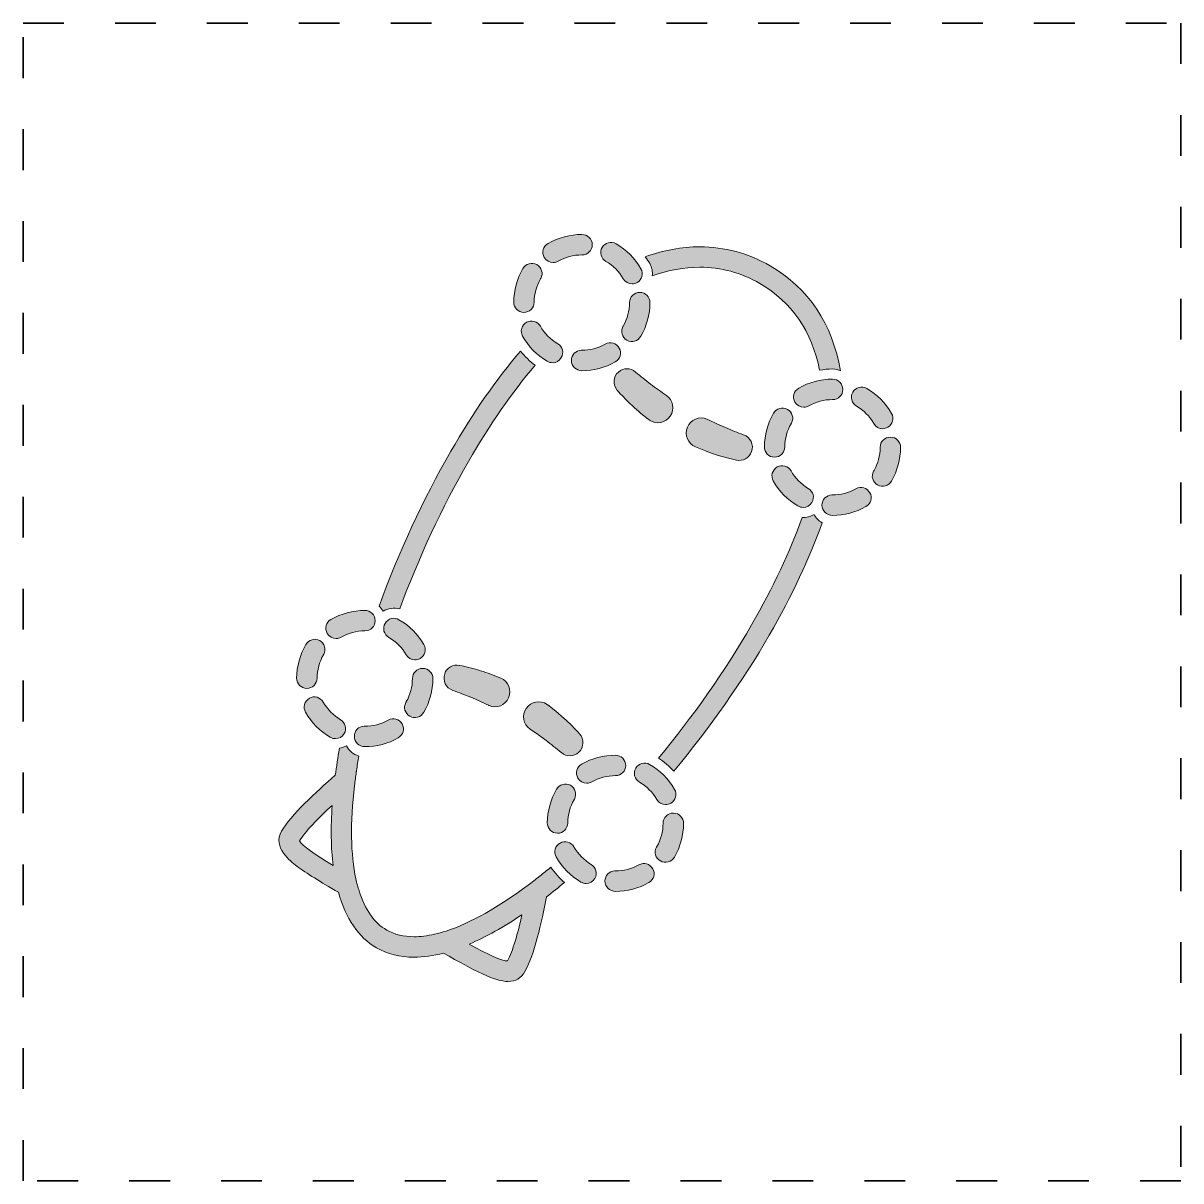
# Model space of a CAD drawing. Header units: inches. Extents: x 279 to 520, y -356 to -243.
# Drawn here: x 279.2 to 392.6, y -356.2 to -242.8 of the extents above; entities that cross this region are included whole.
import ezdxf

# ---------------------------------------------------------------- set-up
doc = ezdxf.new("R2010")
doc.units = ezdxf.units.IN
doc.header["$MEASUREMENT"] = 0
doc.linetypes.add('AI-Linetype-1', pattern=[9, 4, -5])
doc.layers.add('Layer 1', color=7, linetype='Continuous')

# ---------------------------------------------------------------- blocks, each defined once
blk = doc.blocks.new('block 2')
at = {"layer": 'Layer 1', "true_color": 0xffffff}
h = blk.add_hatch(color=7, dxfattribs=at)
h.dxf.hatch_style = 2
edge = h.paths.add_edge_path()
edge.add_spline(control_points=[(331.12, -266.22), (331.29, -266.22), (331.46, -266.17), (331.62, -266.09), (332.32, -265.68), (333.12, -265.47), (333.94, -265.47), (333.94, -265.47), (333.95, -265.47), (333.95, -265.47), (334.51, -265.47), (334.95, -265.02), (334.95, -264.47), (334.95, -263.92), (334.49, -263.47), (333.94, -263.47), (332.78, -263.47), (331.63, -263.77), (330.62, -264.35), (330.14, -264.62), (329.98, -265.23), (330.25, -265.71), (330.44, -266.04), (330.77, -266.22), (331.12, -266.22)], knot_values=[0, 0, 0, 0, 1, 1, 1, 2, 2, 2, 3, 3, 3, 4, 4, 4, 5, 5, 5, 6, 6, 6, 7, 7, 7, 8, 8, 8, 8], degree=3, periodic=1)
h = blk.add_hatch(color=7, dxfattribs=at)
h.dxf.hatch_style = 2
edge = h.paths.add_edge_path()
edge.add_spline(control_points=[(336.28, -266.1), (336.99, -266.51), (337.58, -267.1), (337.98, -267.81), (338.17, -268.13), (338.5, -268.31), (338.85, -268.31), (339.02, -268.31), (339.19, -268.27), (339.35, -268.18), (339.83, -267.91), (339.99, -267.3), (339.72, -266.82), (339.14, -265.81), (338.29, -264.96), (337.28, -264.37), (336.8, -264.1), (336.19, -264.26), (335.92, -264.74), (335.64, -265.21), (335.8, -265.83), (336.28, -266.1)], knot_values=[0, 0, 0, 0, 1, 1, 1, 2, 2, 2, 3, 3, 3, 4, 4, 4, 5, 5, 5, 6, 6, 6, 7, 7, 7, 7], degree=3, periodic=1)
h = blk.add_hatch(color=7, dxfattribs=at)
h.dxf.hatch_style = 2
edge = h.paths.add_edge_path()
edge.add_spline(control_points=[(340.83, -267.52), (342.39, -266.97), (343.95, -266.68), (345.48, -266.68), (347.56, -266.68), (349.54, -267.21), (351.38, -268.27), (354.48, -270.07), (356.46, -272.98), (357.22, -276.76), (357.64, -276.69), (358.06, -276.64), (358.49, -276.64), (358.77, -276.64), (359.03, -276.72), (359.27, -276.82), (358.47, -272.25), (356.14, -268.71), (352.38, -266.54), (350.23, -265.31), (347.91, -264.68), (345.48, -264.68), (343.71, -264.68), (341.93, -265.02), (340.14, -265.66), (340.3, -265.87), (340.45, -266.09), (340.58, -266.32), (340.8, -266.7), (340.88, -267.12), (340.83, -267.52)], knot_values=[0, 0, 0, 0, 1, 1, 1, 2, 2, 2, 3, 3, 3, 4, 4, 4, 5, 5, 5, 6, 6, 6, 7, 7, 7, 8, 8, 8, 9, 9, 9, 10, 10, 10, 10], degree=3, periodic=1)
h = blk.add_hatch(color=7, dxfattribs=at)
h.dxf.hatch_style = 2
edge = h.paths.add_edge_path()
edge.add_spline(control_points=[(328.26, -271.1), (328.26, -271.1), (328.26, -271.1), (328.26, -271.1), (328.81, -271.1), (329.26, -270.66), (329.26, -270.11), (329.27, -269.31), (329.48, -268.51), (329.88, -267.83), (329.88, -267.82), (329.91, -267.78), (329.91, -267.77), (330.18, -267.29), (330, -266.69), (329.52, -266.42), (329.05, -266.15), (328.43, -266.33), (328.16, -266.81), (327.58, -267.81), (327.27, -268.95), (327.26, -270.1), (327.26, -270.65), (327.7, -271.1), (328.26, -271.1)], knot_values=[0, 0, 0, 0, 1, 1, 1, 2, 2, 2, 3, 3, 3, 4, 4, 4, 5, 5, 5, 6, 6, 6, 7, 7, 7, 8, 8, 8, 8], degree=3, periodic=1)
h = blk.add_hatch(color=7, dxfattribs=at)
h.dxf.hatch_style = 2
edge = h.paths.add_edge_path()
edge.add_spline(control_points=[(339.71, -273.44), (340.29, -272.44), (340.6, -271.3), (340.6, -270.15), (340.61, -269.6), (340.16, -269.15), (339.61, -269.14), (339.61, -269.14), (339.61, -269.14), (339.6, -269.14), (339.05, -269.14), (338.61, -269.59), (338.6, -270.14), (338.6, -270.94), (338.38, -271.74), (338, -272.4), (337.99, -272.42), (337.97, -272.46), (337.95, -272.48), (337.69, -272.96), (337.87, -273.56), (338.34, -273.83), (338.82, -274.1), (339.44, -273.92), (339.71, -273.44)], knot_values=[0, 0, 0, 0, 1, 1, 1, 2, 2, 2, 3, 3, 3, 4, 4, 4, 5, 5, 5, 6, 6, 6, 7, 7, 7, 8, 8, 8, 8], degree=3, periodic=1)
h = blk.add_hatch(color=7, dxfattribs=at)
h.dxf.hatch_style = 2
edge = h.paths.add_edge_path()
edge.add_spline(control_points=[(331.06, -276.03), (331.4, -276.03), (331.74, -275.85), (331.92, -275.53), (332.2, -275.06), (332.04, -274.45), (331.57, -274.17), (330.86, -273.75), (330.27, -273.16), (329.87, -272.45), (329.6, -271.97), (328.99, -271.8), (328.51, -272.07), (328.03, -272.34), (327.86, -272.95), (328.13, -273.43), (328.71, -274.45), (329.54, -275.3), (330.55, -275.89), (330.71, -275.98), (330.89, -276.03), (331.06, -276.03)], knot_values=[0, 0, 0, 0, 1, 1, 1, 2, 2, 2, 3, 3, 3, 4, 4, 4, 5, 5, 5, 6, 6, 6, 7, 7, 7, 7], degree=3, periodic=1)
h = blk.add_hatch(color=7, dxfattribs=at)
h.dxf.hatch_style = 2
edge = h.paths.add_edge_path()
edge.add_spline(control_points=[(337.21, -275.95), (337.69, -275.68), (337.86, -275.07), (337.59, -274.59), (337.32, -274.11), (336.71, -273.94), (336.23, -274.21), (335.53, -274.6), (334.73, -274.81), (333.93, -274.81), (333.93, -274.81), (333.88, -274.81), (333.88, -274.81), (333.33, -274.81), (332.91, -275.26), (332.91, -275.81), (332.91, -276.36), (333.38, -276.81), (333.93, -276.81), (335.08, -276.81), (336.21, -276.51), (337.21, -275.95)], knot_values=[0, 0, 0, 0, 1, 1, 1, 2, 2, 2, 3, 3, 3, 4, 4, 4, 5, 5, 5, 6, 6, 6, 7, 7, 7, 7], degree=3, periodic=1)
h = blk.add_hatch(color=7, dxfattribs=at)
h.dxf.hatch_style = 2
edge = h.paths.add_edge_path()
edge.add_spline(control_points=[(316.09, -300.15), (317.94, -295.16), (320.24, -290.18), (322.83, -285.7), (324.93, -282.06), (327.12, -278.92), (329.35, -276.28), (328.82, -275.88), (328.34, -275.41), (327.92, -274.89), (325.57, -277.65), (323.28, -280.92), (321.1, -284.7), (318.39, -289.4), (315.99, -294.62), (314.07, -299.87), (314.22, -300.01), (314.36, -300.18), (314.46, -300.37), (314.94, -300.07), (315.53, -299.99), (316.09, -300.15)], knot_values=[0, 0, 0, 0, 1, 1, 1, 2, 2, 2, 3, 3, 3, 4, 4, 4, 5, 5, 5, 6, 6, 6, 7, 7, 7, 7], degree=3, periodic=1)
h = blk.add_hatch(color=7, dxfattribs=at)
h.dxf.hatch_style = 2
edge = h.paths.add_edge_path()
edge.add_spline(control_points=[(342.59, -281.26), (343.05, -280.59), (342.88, -279.69), (342.21, -279.23), (341.69, -278.88), (341.17, -278.51), (340.67, -278.13), (340.67, -278.13), (339.93, -277.55), (339.93, -277.55), (339.7, -277.37), (339.45, -277.16), (339.19, -276.94), (338.72, -276.52), (338, -276.51), (337.51, -276.94), (336.98, -277.41), (336.94, -278.21), (337.4, -278.74), (337.4, -278.74), (337.42, -278.75), (337.42, -278.75), (337.63, -279), (337.87, -279.25), (338.13, -279.52), (338.37, -279.77), (338.63, -280.02), (338.89, -280.26), (339.4, -280.74), (339.94, -281.19), (340.51, -281.61), (340.52, -281.62), (340.55, -281.63), (340.56, -281.65), (341.23, -282.1), (342.14, -281.93), (342.59, -281.26)], knot_values=[0, 0, 0, 0, 1, 1, 1, 2, 2, 2, 3, 3, 3, 4, 4, 4, 5, 5, 5, 6, 6, 6, 7, 7, 7, 8, 8, 8, 9, 9, 9, 10, 10, 10, 11, 11, 11, 12, 12, 12, 12], degree=3, periodic=1)
h = blk.add_hatch(color=7, dxfattribs=at)
h.dxf.hatch_style = 2
edge = h.paths.add_edge_path()
edge.add_spline(control_points=[(358.5, -279.64), (359.05, -279.64), (359.49, -279.2), (359.49, -278.64), (359.49, -278.09), (359.04, -277.64), (358.48, -277.64), (357.32, -277.64), (356.18, -277.95), (355.17, -278.52), (354.69, -278.79), (354.52, -279.41), (354.8, -279.89), (354.98, -280.21), (355.32, -280.39), (355.67, -280.39), (355.84, -280.39), (356.01, -280.35), (356.16, -280.26), (356.87, -279.86), (357.67, -279.64), (358.48, -279.64), (358.48, -279.64), (358.5, -279.64), (358.5, -279.64)], knot_values=[0, 0, 0, 0, 1, 1, 1, 2, 2, 2, 3, 3, 3, 4, 4, 4, 5, 5, 5, 6, 6, 6, 7, 7, 7, 8, 8, 8, 8], degree=3, periodic=1)
h = blk.add_hatch(color=7, dxfattribs=at)
h.dxf.hatch_style = 2
edge = h.paths.add_edge_path()
edge.add_spline(control_points=[(360.83, -280.28), (361.54, -280.69), (362.12, -281.28), (362.53, -281.98), (362.71, -282.31), (363.05, -282.49), (363.4, -282.49), (363.57, -282.49), (363.74, -282.44), (363.89, -282.35), (364.37, -282.08), (364.54, -281.47), (364.26, -280.99), (363.68, -279.98), (362.84, -279.13), (361.83, -278.55), (361.35, -278.27), (360.74, -278.43), (360.46, -278.91), (360.19, -279.39), (360.35, -280), (360.83, -280.28)], knot_values=[0, 0, 0, 0, 1, 1, 1, 2, 2, 2, 3, 3, 3, 4, 4, 4, 5, 5, 5, 6, 6, 6, 7, 7, 7, 7], degree=3, periodic=1)
h = blk.add_hatch(color=7, dxfattribs=at)
h.dxf.hatch_style = 2
edge = h.paths.add_edge_path()
edge.add_spline(control_points=[(352.81, -285.28), (353.36, -285.28), (353.81, -284.83), (353.81, -284.28), (353.81, -283.48), (354.03, -282.68), (354.42, -282), (354.43, -281.99), (354.45, -281.95), (354.46, -281.94), (354.73, -281.46), (354.55, -280.87), (354.07, -280.6), (353.59, -280.32), (352.98, -280.5), (352.7, -280.98), (352.13, -281.98), (351.82, -283.12), (351.81, -284.27), (351.81, -284.83), (352.25, -285.28), (352.8, -285.28), (352.81, -285.28), (352.81, -285.28), (352.81, -285.28)], knot_values=[0, 0, 0, 0, 1, 1, 1, 2, 2, 2, 3, 3, 3, 4, 4, 4, 5, 5, 5, 6, 6, 6, 7, 7, 7, 8, 8, 8, 8], degree=3, periodic=1)
h = blk.add_hatch(color=7, dxfattribs=at)
h.dxf.hatch_style = 2
edge = h.paths.add_edge_path()
edge.add_spline(control_points=[(349.77, -283.08), (349.17, -282.87), (348.59, -282.64), (348.01, -282.39), (348.01, -282.39), (347.15, -282.01), (347.15, -282.01), (347.15, -282.01), (346.28, -281.6), (346.28, -281.6), (346.28, -281.6), (346.26, -281.58), (346.26, -281.58), (346.23, -281.57), (346.21, -281.56), (346.19, -281.55), (345.43, -281.24), (344.58, -281.6), (344.27, -282.35), (343.96, -283.11), (344.32, -283.96), (345.07, -284.27), (345.07, -284.27), (346.03, -284.67), (346.03, -284.67), (346.36, -284.8), (346.7, -284.91), (347.03, -285.02), (347.7, -285.24), (348.39, -285.42), (349.08, -285.57), (349.7, -285.7), (350.34, -285.35), (350.56, -284.74), (350.8, -284.07), (350.45, -283.33), (349.78, -283.09), (349.78, -283.09), (349.77, -283.08), (349.77, -283.08)], knot_values=[0, 0, 0, 0, 1, 1, 1, 2, 2, 2, 3, 3, 3, 4, 4, 4, 5, 5, 5, 6, 6, 6, 7, 7, 7, 8, 8, 8, 9, 9, 9, 10, 10, 10, 11, 11, 11, 12, 12, 12, 13, 13, 13, 13], degree=3, periodic=1)
h = blk.add_hatch(color=7, dxfattribs=at)
h.dxf.hatch_style = 2
edge = h.paths.add_edge_path()
edge.add_spline(control_points=[(364.16, -283.32), (364.16, -283.32), (364.15, -283.32), (364.15, -283.32), (363.6, -283.32), (363.15, -283.76), (363.15, -284.31), (363.15, -285.12), (362.93, -285.91), (362.55, -286.57), (362.54, -286.59), (362.51, -286.64), (362.5, -286.66), (362.24, -287.14), (362.41, -287.73), (362.89, -288), (363.37, -288.27), (363.98, -288.09), (364.26, -287.62), (364.84, -286.61), (365.15, -285.48), (365.15, -284.32), (365.15, -283.77), (364.71, -283.32), (364.16, -283.32)], knot_values=[0, 0, 0, 0, 1, 1, 1, 2, 2, 2, 3, 3, 3, 4, 4, 4, 5, 5, 5, 6, 6, 6, 7, 7, 7, 8, 8, 8, 8], degree=3, periodic=1)
h = blk.add_hatch(color=7, dxfattribs=at)
h.dxf.hatch_style = 2
edge = h.paths.add_edge_path()
edge.add_spline(control_points=[(355.1, -290.06), (355.26, -290.16), (355.43, -290.2), (355.61, -290.2), (355.95, -290.2), (356.28, -290.02), (356.47, -289.71), (356.75, -289.23), (356.59, -288.62), (356.11, -288.34), (355.41, -287.92), (354.82, -287.33), (354.42, -286.62), (354.15, -286.14), (353.54, -285.97), (353.06, -286.24), (352.58, -286.52), (352.41, -287.13), (352.68, -287.61), (353.25, -288.62), (354.09, -289.47), (355.1, -290.06)], knot_values=[0, 0, 0, 0, 1, 1, 1, 2, 2, 2, 3, 3, 3, 4, 4, 4, 5, 5, 5, 6, 6, 6, 7, 7, 7, 7], degree=3, periodic=1)
h = blk.add_hatch(color=7, dxfattribs=at)
h.dxf.hatch_style = 2
edge = h.paths.add_edge_path()
edge.add_spline(control_points=[(360.78, -288.38), (360.08, -288.78), (359.28, -288.98), (358.48, -288.98), (358.48, -288.98), (358.43, -288.98), (358.43, -288.98), (357.88, -288.98), (357.45, -289.43), (357.45, -289.98), (357.45, -290.54), (357.92, -290.98), (358.48, -290.98), (359.62, -290.98), (360.76, -290.69), (361.76, -290.12), (362.24, -289.85), (362.41, -289.24), (362.14, -288.76), (361.87, -288.28), (361.26, -288.11), (360.78, -288.38)], knot_values=[0, 0, 0, 0, 1, 1, 1, 2, 2, 2, 3, 3, 3, 4, 4, 4, 5, 5, 5, 6, 6, 6, 7, 7, 7, 7], degree=3, periodic=1)
h = blk.add_hatch(color=7, dxfattribs=at)
h.dxf.hatch_style = 2
edge = h.paths.add_edge_path()
edge.add_spline(control_points=[(356.68, -290.89), (356.33, -291.11), (355.92, -291.2), (355.51, -291.18), (354.33, -294.5), (352.68, -298.04), (350.56, -301.71), (347.9, -306.31), (344.76, -310.75), (341.44, -314.75), (341.99, -315.11), (342.49, -315.55), (342.93, -316.04), (346.45, -311.8), (349.69, -307.21), (352.29, -302.71), (354.53, -298.83), (356.25, -295.16), (357.46, -291.7), (357.13, -291.51), (356.85, -291.23), (356.68, -290.89)], knot_values=[0, 0, 0, 0, 1, 1, 1, 2, 2, 2, 3, 3, 3, 4, 4, 4, 5, 5, 5, 6, 6, 6, 7, 7, 7, 7], degree=3, periodic=1)
h = blk.add_hatch(color=7, dxfattribs=at)
h.dxf.hatch_style = 2
edge = h.paths.add_edge_path()
edge.add_spline(control_points=[(309.86, -303.04), (310.03, -303.04), (310.2, -303), (310.35, -302.91), (311.06, -302.51), (311.86, -302.29), (312.68, -302.29), (312.68, -302.29), (312.69, -302.29), (312.69, -302.29), (313.25, -302.29), (313.69, -301.85), (313.69, -301.29), (313.69, -300.74), (313.23, -300.29), (312.68, -300.29), (311.52, -300.29), (310.37, -300.6), (309.36, -301.17), (308.88, -301.45), (308.72, -302.06), (308.99, -302.54), (309.18, -302.86), (309.51, -303.04), (309.86, -303.04)], knot_values=[0, 0, 0, 0, 1, 1, 1, 2, 2, 2, 3, 3, 3, 4, 4, 4, 5, 5, 5, 6, 6, 6, 7, 7, 7, 8, 8, 8, 8], degree=3, periodic=1)
h = blk.add_hatch(color=7, dxfattribs=at)
h.dxf.hatch_style = 2
edge = h.paths.add_edge_path()
edge.add_spline(control_points=[(317.59, -305.14), (317.76, -305.14), (317.93, -305.09), (318.09, -305), (318.57, -304.73), (318.73, -304.12), (318.46, -303.64), (317.88, -302.63), (317.03, -301.78), (316.02, -301.2), (315.54, -300.92), (314.93, -301.08), (314.66, -301.56), (314.38, -302.04), (314.54, -302.65), (315.02, -302.93), (315.73, -303.34), (316.32, -303.93), (316.72, -304.63), (316.91, -304.96), (317.24, -305.14), (317.59, -305.14)], knot_values=[0, 0, 0, 0, 1, 1, 1, 2, 2, 2, 3, 3, 3, 4, 4, 4, 5, 5, 5, 6, 6, 6, 7, 7, 7, 7], degree=3, periodic=1)
h = blk.add_hatch(color=7, dxfattribs=at)
h.dxf.hatch_style = 2
edge = h.paths.add_edge_path()
edge.add_spline(control_points=[(307, -307.93), (307, -307.93), (307, -307.93), (307, -307.93), (307.55, -307.93), (308, -307.48), (308, -306.93), (308.01, -306.13), (308.22, -305.33), (308.62, -304.65), (308.62, -304.64), (308.65, -304.6), (308.65, -304.59), (308.92, -304.11), (308.74, -303.52), (308.26, -303.25), (307.79, -302.97), (307.17, -303.15), (306.9, -303.63), (306.32, -304.63), (306.01, -305.77), (306, -306.92), (306, -307.47), (306.44, -307.93), (307, -307.93)], knot_values=[0, 0, 0, 0, 1, 1, 1, 2, 2, 2, 3, 3, 3, 4, 4, 4, 5, 5, 5, 6, 6, 6, 7, 7, 7, 8, 8, 8, 8], degree=3, periodic=1)
h = blk.add_hatch(color=7, dxfattribs=at)
h.dxf.hatch_style = 2
edge = h.paths.add_edge_path()
edge.add_spline(control_points=[(317.08, -310.65), (317.56, -310.92), (318.17, -310.74), (318.45, -310.27), (319.03, -309.26), (319.34, -308.12), (319.34, -306.97), (319.35, -306.42), (318.9, -305.97), (318.35, -305.97), (318.35, -305.97), (318.35, -305.97), (318.34, -305.97), (317.79, -305.97), (317.35, -306.41), (317.34, -306.96), (317.34, -307.77), (317.12, -308.56), (316.74, -309.22), (316.73, -309.24), (316.71, -309.29), (316.69, -309.31), (316.43, -309.79), (316.61, -310.38), (317.08, -310.65)], knot_values=[0, 0, 0, 0, 1, 1, 1, 2, 2, 2, 3, 3, 3, 4, 4, 4, 5, 5, 5, 6, 6, 6, 7, 7, 7, 8, 8, 8, 8], degree=3, periodic=1)
h = blk.add_hatch(color=7, dxfattribs=at)
h.dxf.hatch_style = 2
edge = h.paths.add_edge_path()
edge.add_spline(control_points=[(324.01, -306.2), (323.68, -306.09), (323.34, -305.99), (323, -305.9), (322.64, -305.81), (322.29, -305.74), (321.98, -305.67), (321.98, -305.67), (321.96, -305.67), (321.96, -305.67), (321.34, -305.54), (320.7, -305.89), (320.5, -306.5), (320.27, -307.17), (320.63, -307.89), (321.29, -308.12), (321.62, -308.23), (321.91, -308.34), (322.19, -308.45), (322.19, -308.45), (323.07, -308.8), (323.07, -308.8), (323.65, -309.05), (324.22, -309.31), (324.78, -309.58), (324.8, -309.59), (324.83, -309.6), (324.84, -309.61), (325.59, -309.93), (326.44, -309.59), (326.76, -308.84), (327.08, -308.1), (326.74, -307.24), (325.99, -306.92), (325.35, -306.65), (324.69, -306.4), (324.01, -306.2)], knot_values=[0, 0, 0, 0, 1, 1, 1, 2, 2, 2, 3, 3, 3, 4, 4, 4, 5, 5, 5, 6, 6, 6, 7, 7, 7, 8, 8, 8, 9, 9, 9, 10, 10, 10, 11, 11, 11, 12, 12, 12, 12], degree=3, periodic=1)
h = blk.add_hatch(color=7, dxfattribs=at)
h.dxf.hatch_style = 2
edge = h.paths.add_edge_path()
edge.add_spline(control_points=[(308.61, -309.27), (308.34, -308.79), (307.73, -308.62), (307.25, -308.89), (306.77, -309.17), (306.6, -309.78), (306.87, -310.26), (307.45, -311.27), (308.28, -312.12), (309.29, -312.71), (309.45, -312.81), (309.63, -312.85), (309.8, -312.85), (310.14, -312.85), (310.48, -312.67), (310.66, -312.36), (310.94, -311.88), (310.78, -311.27), (310.31, -310.99), (309.6, -310.57), (309.01, -309.98), (308.61, -309.27)], knot_values=[0, 0, 0, 0, 1, 1, 1, 2, 2, 2, 3, 3, 3, 4, 4, 4, 5, 5, 5, 6, 6, 6, 7, 7, 7, 7], degree=3, periodic=1)
h = blk.add_hatch(color=7, dxfattribs=at)
h.dxf.hatch_style = 2
edge = h.paths.add_edge_path()
edge.add_spline(control_points=[(333.71, -312.37), (333.23, -311.84), (332.73, -311.34), (332.21, -310.87), (332.21, -310.87), (331.39, -310.16), (331.39, -310.16), (331.39, -310.16), (330.59, -309.55), (330.59, -309.55), (330.57, -309.54), (330.55, -309.52), (330.53, -309.5), (329.86, -309.04), (328.95, -309.21), (328.48, -309.88), (328.02, -310.54), (328.19, -311.46), (328.86, -311.92), (328.86, -311.92), (329.68, -312.49), (329.68, -312.49), (329.68, -312.49), (330.43, -313.03), (330.43, -313.03), (330.92, -313.41), (331.42, -313.8), (331.9, -314.21), (331.9, -314.21), (331.93, -314.22), (331.93, -314.22), (332.41, -314.63), (333.14, -314.63), (333.62, -314.19), (334.15, -313.71), (334.19, -312.89), (333.71, -312.37)], knot_values=[0, 0, 0, 0, 1, 1, 1, 2, 2, 2, 3, 3, 3, 4, 4, 4, 5, 5, 5, 6, 6, 6, 7, 7, 7, 8, 8, 8, 9, 9, 9, 10, 10, 10, 11, 11, 11, 12, 12, 12, 12], degree=3, periodic=1)
h = blk.add_hatch(color=7, dxfattribs=at)
h.dxf.hatch_style = 2
edge = h.paths.add_edge_path()
edge.add_spline(control_points=[(314.97, -311.03), (314.27, -311.43), (313.47, -311.63), (312.67, -311.63), (312.67, -311.63), (312.62, -311.63), (312.62, -311.63), (312.07, -311.63), (311.65, -312.08), (311.65, -312.63), (311.65, -313.19), (312.12, -313.63), (312.67, -313.63), (313.82, -313.63), (314.95, -313.34), (315.95, -312.77), (316.43, -312.5), (316.6, -311.89), (316.33, -311.41), (316.06, -310.93), (315.45, -310.76), (314.97, -311.03)], knot_values=[0, 0, 0, 0, 1, 1, 1, 2, 2, 2, 3, 3, 3, 4, 4, 4, 5, 5, 5, 6, 6, 6, 7, 7, 7, 7], degree=3, periodic=1)
h = blk.add_hatch(color=7, dxfattribs=at)
h.dxf.hatch_style = 2
edge = h.paths.add_edge_path()
edge.add_spline(control_points=[(330.89, -325.44), (330.53, -325.74), (330.17, -326.03), (329.81, -326.32), (329.8, -326.32), (329.8, -326.33), (329.79, -326.33), (329.41, -326.63), (329.04, -326.92), (328.66, -327.2), (325.77, -329.35), (323.03, -330.91), (320.63, -331.69), (320.25, -331.81), (319.87, -331.92), (319.5, -332), (318.8, -332.16), (318.12, -332.25), (317.5, -332.25), (316.48, -332.25), (315.57, -332.03), (314.82, -331.59), (313.59, -330.89), (312.69, -329.58), (312.12, -327.76), (312, -327.39), (311.89, -327), (311.8, -326.58), (311.29, -324.19), (311.24, -321.1), (311.66, -317.45), (311.72, -317.01), (311.78, -316.57), (311.84, -316.11), (311.85, -316.08), (311.85, -316.04), (311.86, -316), (311.93, -315.52), (312.01, -315.04), (312.09, -314.55), (311.56, -314.39), (311.12, -314.02), (310.87, -313.54), (310.66, -313.67), (310.43, -313.75), (310.19, -313.79), (310.03, -314.7), (309.9, -315.58), (309.78, -316.44), (307.89, -318.07), (305.42, -320.35), (304.53, -321.9), (303.6, -323.51), (305.42, -324.88), (306.01, -325.33), (306.96, -326.05), (308.31, -326.86), (310.09, -327.9), (310.8, -330.46), (312.05, -332.3), (313.82, -333.33), (314.88, -333.94), (316.12, -334.25), (317.5, -334.25), (318.41, -334.25), (319.38, -334.11), (320.39, -333.85), (323.4, -335.57), (325.4, -336.63), (326.73, -336.63), (327.45, -336.63), (327.97, -336.32), (328.36, -335.66), (329.25, -334.1), (330, -330.81), (330.47, -328.35), (331.05, -327.9), (331.64, -327.42), (332.22, -326.93), (331.72, -326.49), (331.27, -325.99), (330.89, -325.44)], knot_values=[0, 0, 0, 0, 1, 1, 1, 2, 2, 2, 3, 3, 3, 4, 4, 4, 5, 5, 5, 6, 6, 6, 7, 7, 7, 8, 8, 8, 9, 9, 9, 10, 10, 10, 11, 11, 11, 12, 12, 12, 13, 13, 13, 14, 14, 14, 15, 15, 15, 16, 16, 16, 17, 17, 17, 18, 18, 18, 19, 19, 19, 20, 20, 20, 21, 21, 21, 22, 22, 22, 23, 23, 23, 24, 24, 24, 25, 25, 25, 26, 26, 26, 27, 27, 27, 27], degree=3, periodic=1)
edge = h.paths.add_edge_path()
edge.add_spline(control_points=[(306.29, -322.85), (306.83, -321.95), (308.11, -320.64), (309.48, -319.38), (309.33, -321.56), (309.36, -323.53), (309.57, -325.27), (307.83, -324.22), (306.5, -323.33), (306.29, -322.85)], knot_values=[0, 0, 0, 0, 1, 1, 1, 2, 2, 2, 3, 3, 3, 3], degree=3, periodic=1)
edge = h.paths.add_edge_path()
edge.add_spline(control_points=[(326.65, -334.61), (326.13, -334.67), (324.69, -333.96), (322.9, -332.97), (324.56, -332.26), (326.29, -331.29), (328.07, -330.09), (327.66, -331.91), (327.17, -333.68), (326.65, -334.61)], knot_values=[0, 0, 0, 0, 1, 1, 1, 2, 2, 2, 3, 3, 3, 3], degree=3, periodic=1)
h = blk.add_hatch(color=7, dxfattribs=at)
h.dxf.hatch_style = 2
edge = h.paths.add_edge_path()
edge.add_spline(control_points=[(334.41, -317.22), (334.58, -317.22), (334.75, -317.17), (334.9, -317.09), (335.61, -316.68), (336.41, -316.47), (337.23, -316.47), (337.23, -316.47), (337.24, -316.47), (337.24, -316.47), (337.79, -316.47), (338.23, -316.02), (338.23, -315.47), (338.23, -314.92), (337.78, -314.47), (337.23, -314.47), (336.07, -314.47), (334.92, -314.77), (333.91, -315.35), (333.43, -315.62), (333.27, -316.23), (333.54, -316.71), (333.72, -317.04), (334.06, -317.22), (334.41, -317.22)], knot_values=[0, 0, 0, 0, 1, 1, 1, 2, 2, 2, 3, 3, 3, 4, 4, 4, 5, 5, 5, 6, 6, 6, 7, 7, 7, 8, 8, 8, 8], degree=3, periodic=1)
h = blk.add_hatch(color=7, dxfattribs=at)
h.dxf.hatch_style = 2
edge = h.paths.add_edge_path()
edge.add_spline(control_points=[(339.21, -315.74), (338.93, -316.21), (339.09, -316.83), (339.57, -317.1), (340.28, -317.51), (340.87, -318.11), (341.27, -318.81), (341.46, -319.13), (341.79, -319.31), (342.14, -319.31), (342.31, -319.31), (342.48, -319.27), (342.64, -319.18), (343.11, -318.91), (343.28, -318.29), (343.01, -317.82), (342.43, -316.8), (341.58, -315.96), (340.57, -315.37), (340.09, -315.1), (339.48, -315.26), (339.21, -315.74)], knot_values=[0, 0, 0, 0, 1, 1, 1, 2, 2, 2, 3, 3, 3, 4, 4, 4, 5, 5, 5, 6, 6, 6, 7, 7, 7, 7], degree=3, periodic=1)
h = blk.add_hatch(color=7, dxfattribs=at)
h.dxf.hatch_style = 2
edge = h.paths.add_edge_path()
edge.add_spline(control_points=[(331.45, -317.81), (330.87, -318.81), (330.56, -319.95), (330.55, -321.1), (330.55, -321.65), (330.99, -322.1), (331.55, -322.11), (331.55, -322.11), (331.55, -322.11), (331.55, -322.11), (332.1, -322.11), (332.55, -321.66), (332.55, -321.11), (332.56, -320.3), (332.77, -319.51), (333.17, -318.83), (333.17, -318.82), (333.2, -318.78), (333.2, -318.77), (333.47, -318.29), (333.29, -317.69), (332.81, -317.42), (332.34, -317.15), (331.72, -317.33), (331.45, -317.81)], knot_values=[0, 0, 0, 0, 1, 1, 1, 2, 2, 2, 3, 3, 3, 4, 4, 4, 5, 5, 5, 6, 6, 6, 7, 7, 7, 8, 8, 8, 8], degree=3, periodic=1)
h = blk.add_hatch(color=7, dxfattribs=at)
h.dxf.hatch_style = 2
edge = h.paths.add_edge_path()
edge.add_spline(control_points=[(342.9, -320.14), (342.9, -320.14), (342.9, -320.14), (342.89, -320.14), (342.34, -320.14), (341.9, -320.59), (341.89, -321.14), (341.89, -321.94), (341.67, -322.74), (341.29, -323.4), (341.28, -323.42), (341.25, -323.46), (341.24, -323.48), (340.98, -323.96), (341.15, -324.56), (341.63, -324.83), (342.11, -325.1), (342.72, -324.92), (343, -324.44), (343.58, -323.44), (343.89, -322.3), (343.89, -321.15), (343.9, -320.6), (343.45, -320.15), (342.9, -320.14)], knot_values=[0, 0, 0, 0, 1, 1, 1, 2, 2, 2, 3, 3, 3, 4, 4, 4, 5, 5, 5, 6, 6, 6, 7, 7, 7, 8, 8, 8, 8], degree=3, periodic=1)
h = blk.add_hatch(color=7, dxfattribs=at)
h.dxf.hatch_style = 2
edge = h.paths.add_edge_path()
edge.add_spline(control_points=[(334.86, -325.17), (334.15, -324.75), (333.56, -324.16), (333.16, -323.45), (332.89, -322.97), (332.28, -322.8), (331.8, -323.07), (331.32, -323.34), (331.15, -323.95), (331.42, -324.43), (332, -325.45), (332.83, -326.3), (333.84, -326.89), (334, -326.98), (334.18, -327.03), (334.35, -327.03), (334.69, -327.03), (335.02, -326.85), (335.21, -326.53), (335.49, -326.06), (335.33, -325.45), (334.86, -325.17)], knot_values=[0, 0, 0, 0, 1, 1, 1, 2, 2, 2, 3, 3, 3, 4, 4, 4, 5, 5, 5, 6, 6, 6, 7, 7, 7, 7], degree=3, periodic=1)
h = blk.add_hatch(color=7, dxfattribs=at)
h.dxf.hatch_style = 2
edge = h.paths.add_edge_path()
edge.add_spline(control_points=[(339.52, -325.21), (338.82, -325.6), (338.02, -325.81), (337.22, -325.81), (337.22, -325.81), (337.17, -325.81), (337.17, -325.81), (336.62, -325.81), (336.19, -326.26), (336.19, -326.81), (336.19, -327.36), (336.67, -327.81), (337.22, -327.81), (338.37, -327.81), (339.5, -327.51), (340.5, -326.95), (340.98, -326.68), (341.15, -326.07), (340.88, -325.59), (340.61, -325.11), (340, -324.94), (339.52, -325.21)], knot_values=[0, 0, 0, 0, 1, 1, 1, 2, 2, 2, 3, 3, 3, 4, 4, 4, 5, 5, 5, 6, 6, 6, 7, 7, 7, 7], degree=3, periodic=1)
at = {"layer": 'Layer 1', "lineweight": 0}
for points, knots in [([(331.12, -266.22), (331.29, -266.22), (331.46, -266.17), (331.62, -266.09), (332.32, -265.68), (333.12, -265.47), (333.94, -265.47), (333.94, -265.47), (333.95, -265.47), (333.95, -265.47), (334.51, -265.47), (334.95, -265.02), (334.95, -264.47), (334.95, -263.92), (334.49, -263.47), (333.94, -263.47), (332.78, -263.47), (331.63, -263.77), (330.62, -264.35), (330.14, -264.62), (329.98, -265.23), (330.25, -265.71), (330.44, -266.04), (330.77, -266.22), (331.12, -266.22)], [0, 0, 0, 0, 1, 1, 1, 2, 2, 2, 3, 3, 3, 4, 4, 4, 5, 5, 5, 6, 6, 6, 7, 7, 7, 8, 8, 8, 8]), ([(336.28, -266.1), (336.99, -266.51), (337.58, -267.1), (337.98, -267.81), (338.17, -268.13), (338.5, -268.31), (338.85, -268.31), (339.02, -268.31), (339.19, -268.27), (339.35, -268.18), (339.83, -267.91), (339.99, -267.3), (339.72, -266.82), (339.14, -265.81), (338.29, -264.96), (337.28, -264.37), (336.8, -264.1), (336.19, -264.26), (335.92, -264.74), (335.64, -265.21), (335.8, -265.83), (336.28, -266.1)], [0, 0, 0, 0, 1, 1, 1, 2, 2, 2, 3, 3, 3, 4, 4, 4, 5, 5, 5, 6, 6, 6, 7, 7, 7, 7]), ([(340.83, -267.52), (342.39, -266.97), (343.95, -266.68), (345.48, -266.68), (347.56, -266.68), (349.54, -267.21), (351.38, -268.27), (354.48, -270.07), (356.46, -272.98), (357.22, -276.76), (357.64, -276.69), (358.06, -276.64), (358.49, -276.64), (358.77, -276.64), (359.03, -276.72), (359.27, -276.82), (358.47, -272.25), (356.14, -268.71), (352.38, -266.54), (350.23, -265.31), (347.91, -264.68), (345.48, -264.68), (343.71, -264.68), (341.93, -265.02), (340.14, -265.66), (340.3, -265.87), (340.45, -266.09), (340.58, -266.32), (340.8, -266.7), (340.88, -267.12), (340.83, -267.52)], [0, 0, 0, 0, 1, 1, 1, 2, 2, 2, 3, 3, 3, 4, 4, 4, 5, 5, 5, 6, 6, 6, 7, 7, 7, 8, 8, 8, 9, 9, 9, 10, 10, 10, 10]), ([(328.26, -271.1), (328.26, -271.1), (328.26, -271.1), (328.26, -271.1), (328.81, -271.1), (329.26, -270.66), (329.26, -270.11), (329.27, -269.31), (329.48, -268.51), (329.88, -267.83), (329.88, -267.82), (329.91, -267.78), (329.91, -267.77), (330.18, -267.29), (330, -266.69), (329.52, -266.42), (329.05, -266.15), (328.43, -266.33), (328.16, -266.81), (327.58, -267.81), (327.27, -268.95), (327.26, -270.1), (327.26, -270.65), (327.7, -271.1), (328.26, -271.1)], [0, 0, 0, 0, 1, 1, 1, 2, 2, 2, 3, 3, 3, 4, 4, 4, 5, 5, 5, 6, 6, 6, 7, 7, 7, 8, 8, 8, 8]), ([(339.71, -273.44), (340.29, -272.44), (340.6, -271.3), (340.6, -270.15), (340.61, -269.6), (340.16, -269.15), (339.61, -269.14), (339.61, -269.14), (339.61, -269.14), (339.6, -269.14), (339.05, -269.14), (338.61, -269.59), (338.6, -270.14), (338.6, -270.94), (338.38, -271.74), (338, -272.4), (337.99, -272.42), (337.97, -272.46), (337.95, -272.48), (337.69, -272.96), (337.87, -273.56), (338.34, -273.83), (338.82, -274.1), (339.44, -273.92), (339.71, -273.44)], [0, 0, 0, 0, 1, 1, 1, 2, 2, 2, 3, 3, 3, 4, 4, 4, 5, 5, 5, 6, 6, 6, 7, 7, 7, 8, 8, 8, 8]), ([(331.06, -276.03), (331.4, -276.03), (331.74, -275.85), (331.92, -275.53), (332.2, -275.06), (332.04, -274.45), (331.57, -274.17), (330.86, -273.75), (330.27, -273.16), (329.87, -272.45), (329.6, -271.97), (328.99, -271.8), (328.51, -272.07), (328.03, -272.34), (327.86, -272.95), (328.13, -273.43), (328.71, -274.45), (329.54, -275.3), (330.55, -275.89), (330.71, -275.98), (330.89, -276.03), (331.06, -276.03)], [0, 0, 0, 0, 1, 1, 1, 2, 2, 2, 3, 3, 3, 4, 4, 4, 5, 5, 5, 6, 6, 6, 7, 7, 7, 7]), ([(337.21, -275.95), (337.69, -275.68), (337.86, -275.07), (337.59, -274.59), (337.32, -274.11), (336.71, -273.94), (336.23, -274.21), (335.53, -274.6), (334.73, -274.81), (333.93, -274.81), (333.93, -274.81), (333.88, -274.81), (333.88, -274.81), (333.33, -274.81), (332.91, -275.26), (332.91, -275.81), (332.91, -276.36), (333.38, -276.81), (333.93, -276.81), (335.08, -276.81), (336.21, -276.51), (337.21, -275.95)], [0, 0, 0, 0, 1, 1, 1, 2, 2, 2, 3, 3, 3, 4, 4, 4, 5, 5, 5, 6, 6, 6, 7, 7, 7, 7]), ([(316.09, -300.15), (317.94, -295.16), (320.24, -290.18), (322.83, -285.7), (324.93, -282.06), (327.12, -278.92), (329.35, -276.28), (328.82, -275.88), (328.34, -275.41), (327.92, -274.89), (325.57, -277.65), (323.28, -280.92), (321.1, -284.7), (318.39, -289.4), (315.99, -294.62), (314.07, -299.87), (314.22, -300.01), (314.36, -300.18), (314.46, -300.37), (314.94, -300.07), (315.53, -299.99), (316.09, -300.15)], [0, 0, 0, 0, 1, 1, 1, 2, 2, 2, 3, 3, 3, 4, 4, 4, 5, 5, 5, 6, 6, 6, 7, 7, 7, 7]), ([(342.59, -281.26), (343.05, -280.59), (342.88, -279.69), (342.21, -279.23), (341.69, -278.88), (341.17, -278.51), (340.67, -278.13), (340.67, -278.13), (339.93, -277.55), (339.93, -277.55), (339.7, -277.37), (339.45, -277.16), (339.19, -276.94), (338.72, -276.52), (338, -276.51), (337.51, -276.94), (336.98, -277.41), (336.94, -278.21), (337.4, -278.74), (337.4, -278.74), (337.42, -278.75), (337.42, -278.75), (337.63, -279), (337.87, -279.25), (338.13, -279.52), (338.37, -279.77), (338.63, -280.02), (338.89, -280.26), (339.4, -280.74), (339.94, -281.19), (340.51, -281.61), (340.52, -281.62), (340.55, -281.63), (340.56, -281.65), (341.23, -282.1), (342.14, -281.93), (342.59, -281.26)], [0, 0, 0, 0, 1, 1, 1, 2, 2, 2, 3, 3, 3, 4, 4, 4, 5, 5, 5, 6, 6, 6, 7, 7, 7, 8, 8, 8, 9, 9, 9, 10, 10, 10, 11, 11, 11, 12, 12, 12, 12]), ([(358.5, -279.64), (359.05, -279.64), (359.49, -279.2), (359.49, -278.64), (359.49, -278.09), (359.04, -277.64), (358.48, -277.64), (357.32, -277.64), (356.18, -277.95), (355.17, -278.52), (354.69, -278.79), (354.52, -279.41), (354.8, -279.89), (354.98, -280.21), (355.32, -280.39), (355.67, -280.39), (355.84, -280.39), (356.01, -280.35), (356.16, -280.26), (356.87, -279.86), (357.67, -279.64), (358.48, -279.64), (358.48, -279.64), (358.5, -279.64), (358.5, -279.64)], [0, 0, 0, 0, 1, 1, 1, 2, 2, 2, 3, 3, 3, 4, 4, 4, 5, 5, 5, 6, 6, 6, 7, 7, 7, 8, 8, 8, 8]), ([(360.83, -280.28), (361.54, -280.69), (362.12, -281.28), (362.53, -281.98), (362.71, -282.31), (363.05, -282.49), (363.4, -282.49), (363.57, -282.49), (363.74, -282.44), (363.89, -282.35), (364.37, -282.08), (364.54, -281.47), (364.26, -280.99), (363.68, -279.98), (362.84, -279.13), (361.83, -278.55), (361.35, -278.27), (360.74, -278.43), (360.46, -278.91), (360.19, -279.39), (360.35, -280), (360.83, -280.28)], [0, 0, 0, 0, 1, 1, 1, 2, 2, 2, 3, 3, 3, 4, 4, 4, 5, 5, 5, 6, 6, 6, 7, 7, 7, 7]), ([(352.81, -285.28), (353.36, -285.28), (353.81, -284.83), (353.81, -284.28), (353.81, -283.48), (354.03, -282.68), (354.42, -282), (354.43, -281.99), (354.45, -281.95), (354.46, -281.94), (354.73, -281.46), (354.55, -280.87), (354.07, -280.6), (353.59, -280.32), (352.98, -280.5), (352.7, -280.98), (352.13, -281.98), (351.82, -283.12), (351.81, -284.27), (351.81, -284.83), (352.25, -285.28), (352.8, -285.28), (352.81, -285.28), (352.81, -285.28), (352.81, -285.28)], [0, 0, 0, 0, 1, 1, 1, 2, 2, 2, 3, 3, 3, 4, 4, 4, 5, 5, 5, 6, 6, 6, 7, 7, 7, 8, 8, 8, 8]), ([(349.77, -283.08), (349.17, -282.87), (348.59, -282.64), (348.01, -282.39), (348.01, -282.39), (347.15, -282.01), (347.15, -282.01), (347.15, -282.01), (346.28, -281.6), (346.28, -281.6), (346.28, -281.6), (346.26, -281.58), (346.26, -281.58), (346.23, -281.57), (346.21, -281.56), (346.19, -281.55), (345.43, -281.24), (344.58, -281.6), (344.27, -282.35), (343.96, -283.11), (344.32, -283.96), (345.07, -284.27), (345.07, -284.27), (346.03, -284.67), (346.03, -284.67), (346.36, -284.8), (346.7, -284.91), (347.03, -285.02), (347.7, -285.24), (348.39, -285.42), (349.08, -285.57), (349.7, -285.7), (350.34, -285.35), (350.56, -284.74), (350.8, -284.07), (350.45, -283.33), (349.78, -283.09), (349.78, -283.09), (349.77, -283.08), (349.77, -283.08)], [0, 0, 0, 0, 1, 1, 1, 2, 2, 2, 3, 3, 3, 4, 4, 4, 5, 5, 5, 6, 6, 6, 7, 7, 7, 8, 8, 8, 9, 9, 9, 10, 10, 10, 11, 11, 11, 12, 12, 12, 13, 13, 13, 13]), ([(364.16, -283.32), (364.16, -283.32), (364.15, -283.32), (364.15, -283.32), (363.6, -283.32), (363.15, -283.76), (363.15, -284.31), (363.15, -285.12), (362.93, -285.91), (362.55, -286.57), (362.54, -286.59), (362.51, -286.64), (362.5, -286.66), (362.24, -287.14), (362.41, -287.73), (362.89, -288), (363.37, -288.27), (363.98, -288.09), (364.26, -287.62), (364.84, -286.61), (365.15, -285.48), (365.15, -284.32), (365.15, -283.77), (364.71, -283.32), (364.16, -283.32)], [0, 0, 0, 0, 1, 1, 1, 2, 2, 2, 3, 3, 3, 4, 4, 4, 5, 5, 5, 6, 6, 6, 7, 7, 7, 8, 8, 8, 8]), ([(355.1, -290.06), (355.26, -290.16), (355.43, -290.2), (355.61, -290.2), (355.95, -290.2), (356.28, -290.02), (356.47, -289.71), (356.75, -289.23), (356.59, -288.62), (356.11, -288.34), (355.41, -287.92), (354.82, -287.33), (354.42, -286.62), (354.15, -286.14), (353.54, -285.97), (353.06, -286.24), (352.58, -286.52), (352.41, -287.13), (352.68, -287.61), (353.25, -288.62), (354.09, -289.47), (355.1, -290.06)], [0, 0, 0, 0, 1, 1, 1, 2, 2, 2, 3, 3, 3, 4, 4, 4, 5, 5, 5, 6, 6, 6, 7, 7, 7, 7]), ([(360.78, -288.38), (360.08, -288.78), (359.28, -288.98), (358.48, -288.98), (358.48, -288.98), (358.43, -288.98), (358.43, -288.98), (357.88, -288.98), (357.45, -289.43), (357.45, -289.98), (357.45, -290.54), (357.92, -290.98), (358.48, -290.98), (359.62, -290.98), (360.76, -290.69), (361.76, -290.12), (362.24, -289.85), (362.41, -289.24), (362.14, -288.76), (361.87, -288.28), (361.26, -288.11), (360.78, -288.38)], [0, 0, 0, 0, 1, 1, 1, 2, 2, 2, 3, 3, 3, 4, 4, 4, 5, 5, 5, 6, 6, 6, 7, 7, 7, 7]), ([(356.68, -290.89), (356.33, -291.11), (355.92, -291.2), (355.51, -291.18), (354.33, -294.5), (352.68, -298.04), (350.56, -301.71), (347.9, -306.31), (344.76, -310.75), (341.44, -314.75), (341.99, -315.11), (342.49, -315.55), (342.93, -316.04), (346.45, -311.8), (349.69, -307.21), (352.29, -302.71), (354.53, -298.83), (356.25, -295.16), (357.46, -291.7), (357.13, -291.51), (356.85, -291.23), (356.68, -290.89)], [0, 0, 0, 0, 1, 1, 1, 2, 2, 2, 3, 3, 3, 4, 4, 4, 5, 5, 5, 6, 6, 6, 7, 7, 7, 7]), ([(309.86, -303.04), (310.03, -303.04), (310.2, -303), (310.35, -302.91), (311.06, -302.51), (311.86, -302.29), (312.68, -302.29), (312.68, -302.29), (312.69, -302.29), (312.69, -302.29), (313.25, -302.29), (313.69, -301.85), (313.69, -301.29), (313.69, -300.74), (313.23, -300.29), (312.68, -300.29), (311.52, -300.29), (310.37, -300.6), (309.36, -301.17), (308.88, -301.45), (308.72, -302.06), (308.99, -302.54), (309.18, -302.86), (309.51, -303.04), (309.86, -303.04)], [0, 0, 0, 0, 1, 1, 1, 2, 2, 2, 3, 3, 3, 4, 4, 4, 5, 5, 5, 6, 6, 6, 7, 7, 7, 8, 8, 8, 8]), ([(317.59, -305.14), (317.76, -305.14), (317.93, -305.09), (318.09, -305), (318.57, -304.73), (318.73, -304.12), (318.46, -303.64), (317.88, -302.63), (317.03, -301.78), (316.02, -301.2), (315.54, -300.92), (314.93, -301.08), (314.66, -301.56), (314.38, -302.04), (314.54, -302.65), (315.02, -302.93), (315.73, -303.34), (316.32, -303.93), (316.72, -304.63), (316.91, -304.96), (317.24, -305.14), (317.59, -305.14)], [0, 0, 0, 0, 1, 1, 1, 2, 2, 2, 3, 3, 3, 4, 4, 4, 5, 5, 5, 6, 6, 6, 7, 7, 7, 7]), ([(307, -307.93), (307, -307.93), (307, -307.93), (307, -307.93), (307.55, -307.93), (308, -307.48), (308, -306.93), (308.01, -306.13), (308.22, -305.33), (308.62, -304.65), (308.62, -304.64), (308.65, -304.6), (308.65, -304.59), (308.92, -304.11), (308.74, -303.52), (308.26, -303.25), (307.79, -302.97), (307.17, -303.15), (306.9, -303.63), (306.32, -304.63), (306.01, -305.77), (306, -306.92), (306, -307.47), (306.44, -307.93), (307, -307.93)], [0, 0, 0, 0, 1, 1, 1, 2, 2, 2, 3, 3, 3, 4, 4, 4, 5, 5, 5, 6, 6, 6, 7, 7, 7, 8, 8, 8, 8]), ([(317.08, -310.65), (317.56, -310.92), (318.17, -310.74), (318.45, -310.27), (319.03, -309.26), (319.34, -308.12), (319.34, -306.97), (319.35, -306.42), (318.9, -305.97), (318.35, -305.97), (318.35, -305.97), (318.35, -305.97), (318.34, -305.97), (317.79, -305.97), (317.35, -306.41), (317.34, -306.96), (317.34, -307.77), (317.12, -308.56), (316.74, -309.22), (316.73, -309.24), (316.71, -309.29), (316.69, -309.31), (316.43, -309.79), (316.61, -310.38), (317.08, -310.65)], [0, 0, 0, 0, 1, 1, 1, 2, 2, 2, 3, 3, 3, 4, 4, 4, 5, 5, 5, 6, 6, 6, 7, 7, 7, 8, 8, 8, 8]), ([(324.01, -306.2), (323.68, -306.09), (323.34, -305.99), (323, -305.9), (322.64, -305.81), (322.29, -305.74), (321.98, -305.67), (321.98, -305.67), (321.96, -305.67), (321.96, -305.67), (321.34, -305.54), (320.7, -305.89), (320.5, -306.5), (320.27, -307.17), (320.63, -307.89), (321.29, -308.12), (321.62, -308.23), (321.91, -308.34), (322.19, -308.45), (322.19, -308.45), (323.07, -308.8), (323.07, -308.8), (323.65, -309.05), (324.22, -309.31), (324.78, -309.58), (324.8, -309.59), (324.83, -309.6), (324.84, -309.61), (325.59, -309.93), (326.44, -309.59), (326.76, -308.84), (327.08, -308.1), (326.74, -307.24), (325.99, -306.92), (325.35, -306.65), (324.69, -306.4), (324.01, -306.2)], [0, 0, 0, 0, 1, 1, 1, 2, 2, 2, 3, 3, 3, 4, 4, 4, 5, 5, 5, 6, 6, 6, 7, 7, 7, 8, 8, 8, 9, 9, 9, 10, 10, 10, 11, 11, 11, 12, 12, 12, 12]), ([(308.61, -309.27), (308.34, -308.79), (307.73, -308.62), (307.25, -308.89), (306.77, -309.17), (306.6, -309.78), (306.87, -310.26), (307.45, -311.27), (308.28, -312.12), (309.29, -312.71), (309.45, -312.81), (309.63, -312.85), (309.8, -312.85), (310.14, -312.85), (310.48, -312.67), (310.66, -312.36), (310.94, -311.88), (310.78, -311.27), (310.31, -310.99), (309.6, -310.57), (309.01, -309.98), (308.61, -309.27)], [0, 0, 0, 0, 1, 1, 1, 2, 2, 2, 3, 3, 3, 4, 4, 4, 5, 5, 5, 6, 6, 6, 7, 7, 7, 7]), ([(333.71, -312.37), (333.23, -311.84), (332.73, -311.34), (332.21, -310.87), (332.21, -310.87), (331.39, -310.16), (331.39, -310.16), (331.39, -310.16), (330.59, -309.55), (330.59, -309.55), (330.57, -309.54), (330.55, -309.52), (330.53, -309.5), (329.86, -309.04), (328.95, -309.21), (328.48, -309.88), (328.02, -310.54), (328.19, -311.46), (328.86, -311.92), (328.86, -311.92), (329.68, -312.49), (329.68, -312.49), (329.68, -312.49), (330.43, -313.03), (330.43, -313.03), (330.92, -313.41), (331.42, -313.8), (331.9, -314.21), (331.9, -314.21), (331.93, -314.22), (331.93, -314.22), (332.41, -314.63), (333.14, -314.63), (333.62, -314.19), (334.15, -313.71), (334.19, -312.89), (333.71, -312.37)], [0, 0, 0, 0, 1, 1, 1, 2, 2, 2, 3, 3, 3, 4, 4, 4, 5, 5, 5, 6, 6, 6, 7, 7, 7, 8, 8, 8, 9, 9, 9, 10, 10, 10, 11, 11, 11, 12, 12, 12, 12]), ([(314.97, -311.03), (314.27, -311.43), (313.47, -311.63), (312.67, -311.63), (312.67, -311.63), (312.62, -311.63), (312.62, -311.63), (312.07, -311.63), (311.65, -312.08), (311.65, -312.63), (311.65, -313.19), (312.12, -313.63), (312.67, -313.63), (313.82, -313.63), (314.95, -313.34), (315.95, -312.77), (316.43, -312.5), (316.6, -311.89), (316.33, -311.41), (316.06, -310.93), (315.45, -310.76), (314.97, -311.03)], [0, 0, 0, 0, 1, 1, 1, 2, 2, 2, 3, 3, 3, 4, 4, 4, 5, 5, 5, 6, 6, 6, 7, 7, 7, 7]), ([(330.89, -325.44), (330.53, -325.74), (330.17, -326.03), (329.81, -326.32), (329.8, -326.32), (329.8, -326.33), (329.79, -326.33), (329.41, -326.63), (329.04, -326.92), (328.66, -327.2), (325.77, -329.35), (323.03, -330.91), (320.63, -331.69), (320.25, -331.81), (319.87, -331.92), (319.5, -332), (318.8, -332.16), (318.12, -332.25), (317.5, -332.25), (316.48, -332.25), (315.57, -332.03), (314.82, -331.59), (313.59, -330.89), (312.69, -329.58), (312.12, -327.76), (312, -327.39), (311.89, -327), (311.8, -326.58), (311.29, -324.19), (311.24, -321.1), (311.66, -317.45), (311.72, -317.01), (311.78, -316.57), (311.84, -316.11), (311.85, -316.08), (311.85, -316.04), (311.86, -316), (311.93, -315.52), (312.01, -315.04), (312.09, -314.55), (311.56, -314.39), (311.12, -314.02), (310.87, -313.54), (310.66, -313.67), (310.43, -313.75), (310.19, -313.79), (310.03, -314.7), (309.9, -315.58), (309.78, -316.44), (307.89, -318.07), (305.42, -320.35), (304.53, -321.9), (303.6, -323.51), (305.42, -324.88), (306.01, -325.33), (306.96, -326.05), (308.31, -326.86), (310.09, -327.9), (310.8, -330.46), (312.05, -332.3), (313.82, -333.33), (314.88, -333.94), (316.12, -334.25), (317.5, -334.25), (318.41, -334.25), (319.38, -334.11), (320.39, -333.85), (323.4, -335.57), (325.4, -336.63), (326.73, -336.63), (327.45, -336.63), (327.97, -336.32), (328.36, -335.66), (329.25, -334.1), (330, -330.81), (330.47, -328.35), (331.05, -327.9), (331.64, -327.42), (332.22, -326.93), (331.72, -326.49), (331.27, -325.99), (330.89, -325.44)], [0, 0, 0, 0, 1, 1, 1, 2, 2, 2, 3, 3, 3, 4, 4, 4, 5, 5, 5, 6, 6, 6, 7, 7, 7, 8, 8, 8, 9, 9, 9, 10, 10, 10, 11, 11, 11, 12, 12, 12, 13, 13, 13, 14, 14, 14, 15, 15, 15, 16, 16, 16, 17, 17, 17, 18, 18, 18, 19, 19, 19, 20, 20, 20, 21, 21, 21, 22, 22, 22, 23, 23, 23, 24, 24, 24, 25, 25, 25, 26, 26, 26, 27, 27, 27, 27]), ([(334.41, -317.22), (334.58, -317.22), (334.75, -317.17), (334.9, -317.09), (335.61, -316.68), (336.41, -316.47), (337.23, -316.47), (337.23, -316.47), (337.24, -316.47), (337.24, -316.47), (337.79, -316.47), (338.23, -316.02), (338.23, -315.47), (338.23, -314.92), (337.78, -314.47), (337.23, -314.47), (336.07, -314.47), (334.92, -314.77), (333.91, -315.35), (333.43, -315.62), (333.27, -316.23), (333.54, -316.71), (333.72, -317.04), (334.06, -317.22), (334.41, -317.22)], [0, 0, 0, 0, 1, 1, 1, 2, 2, 2, 3, 3, 3, 4, 4, 4, 5, 5, 5, 6, 6, 6, 7, 7, 7, 8, 8, 8, 8]), ([(339.21, -315.74), (338.93, -316.21), (339.09, -316.83), (339.57, -317.1), (340.28, -317.51), (340.87, -318.11), (341.27, -318.81), (341.46, -319.13), (341.79, -319.31), (342.14, -319.31), (342.31, -319.31), (342.48, -319.27), (342.64, -319.18), (343.11, -318.91), (343.28, -318.29), (343.01, -317.82), (342.43, -316.8), (341.58, -315.96), (340.57, -315.37), (340.09, -315.1), (339.48, -315.26), (339.21, -315.74)], [0, 0, 0, 0, 1, 1, 1, 2, 2, 2, 3, 3, 3, 4, 4, 4, 5, 5, 5, 6, 6, 6, 7, 7, 7, 7]), ([(331.45, -317.81), (330.87, -318.81), (330.56, -319.95), (330.55, -321.1), (330.55, -321.65), (330.99, -322.1), (331.55, -322.11), (331.55, -322.11), (331.55, -322.11), (331.55, -322.11), (332.1, -322.11), (332.55, -321.66), (332.55, -321.11), (332.56, -320.3), (332.77, -319.51), (333.17, -318.83), (333.17, -318.82), (333.2, -318.78), (333.2, -318.77), (333.47, -318.29), (333.29, -317.69), (332.81, -317.42), (332.34, -317.15), (331.72, -317.33), (331.45, -317.81)], [0, 0, 0, 0, 1, 1, 1, 2, 2, 2, 3, 3, 3, 4, 4, 4, 5, 5, 5, 6, 6, 6, 7, 7, 7, 8, 8, 8, 8]), ([(306.29, -322.85), (306.83, -321.95), (308.11, -320.64), (309.48, -319.38), (309.33, -321.56), (309.36, -323.53), (309.57, -325.27), (307.83, -324.22), (306.5, -323.33), (306.29, -322.85)], [0, 0, 0, 0, 1, 1, 1, 2, 2, 2, 3, 3, 3, 3]), ([(342.9, -320.14), (342.9, -320.14), (342.9, -320.14), (342.89, -320.14), (342.34, -320.14), (341.9, -320.59), (341.89, -321.14), (341.89, -321.94), (341.67, -322.74), (341.29, -323.4), (341.28, -323.42), (341.25, -323.46), (341.24, -323.48), (340.98, -323.96), (341.15, -324.56), (341.63, -324.83), (342.11, -325.1), (342.72, -324.92), (343, -324.44), (343.58, -323.44), (343.89, -322.3), (343.89, -321.15), (343.9, -320.6), (343.45, -320.15), (342.9, -320.14)], [0, 0, 0, 0, 1, 1, 1, 2, 2, 2, 3, 3, 3, 4, 4, 4, 5, 5, 5, 6, 6, 6, 7, 7, 7, 8, 8, 8, 8]), ([(334.86, -325.17), (334.15, -324.75), (333.56, -324.16), (333.16, -323.45), (332.89, -322.97), (332.28, -322.8), (331.8, -323.07), (331.32, -323.34), (331.15, -323.95), (331.42, -324.43), (332, -325.45), (332.83, -326.3), (333.84, -326.89), (334, -326.98), (334.18, -327.03), (334.35, -327.03), (334.69, -327.03), (335.02, -326.85), (335.21, -326.53), (335.49, -326.06), (335.33, -325.45), (334.86, -325.17)], [0, 0, 0, 0, 1, 1, 1, 2, 2, 2, 3, 3, 3, 4, 4, 4, 5, 5, 5, 6, 6, 6, 7, 7, 7, 7]), ([(339.52, -325.21), (338.82, -325.6), (338.02, -325.81), (337.22, -325.81), (337.22, -325.81), (337.17, -325.81), (337.17, -325.81), (336.62, -325.81), (336.19, -326.26), (336.19, -326.81), (336.19, -327.36), (336.67, -327.81), (337.22, -327.81), (338.37, -327.81), (339.5, -327.51), (340.5, -326.95), (340.98, -326.68), (341.15, -326.07), (340.88, -325.59), (340.61, -325.11), (340, -324.94), (339.52, -325.21)], [0, 0, 0, 0, 1, 1, 1, 2, 2, 2, 3, 3, 3, 4, 4, 4, 5, 5, 5, 6, 6, 6, 7, 7, 7, 7]), ([(326.65, -334.61), (326.13, -334.67), (324.69, -333.96), (322.9, -332.97), (324.56, -332.26), (326.29, -331.29), (328.07, -330.09), (327.66, -331.91), (327.17, -333.68), (326.65, -334.61)], [0, 0, 0, 0, 1, 1, 1, 2, 2, 2, 3, 3, 3, 3])]:
    blk.add_open_spline(points, degree=3, knots=knots, dxfattribs=at)

msp = doc.modelspace()

# ---------------------------------------------------------------- linework, layer by layer
at = {"layer": 'Layer 1', "color": 7, "linetype": 'AI-Linetype-1', "lineweight": 35, "true_color": 0xffffff}
msp.add_lwpolyline([(392.6, -356.16), (279.21, -356.16), (279.21, -242.77), (392.6, -242.77), (392.6, -356.16)], dxfattribs=at)

# ---------------------------------------------------------------- block references
at = {"layer": 'Layer 1'}
msp.add_blockref('block 2', (0, 0), dxfattribs=at)

doc.saveas('drawing.dxf')
